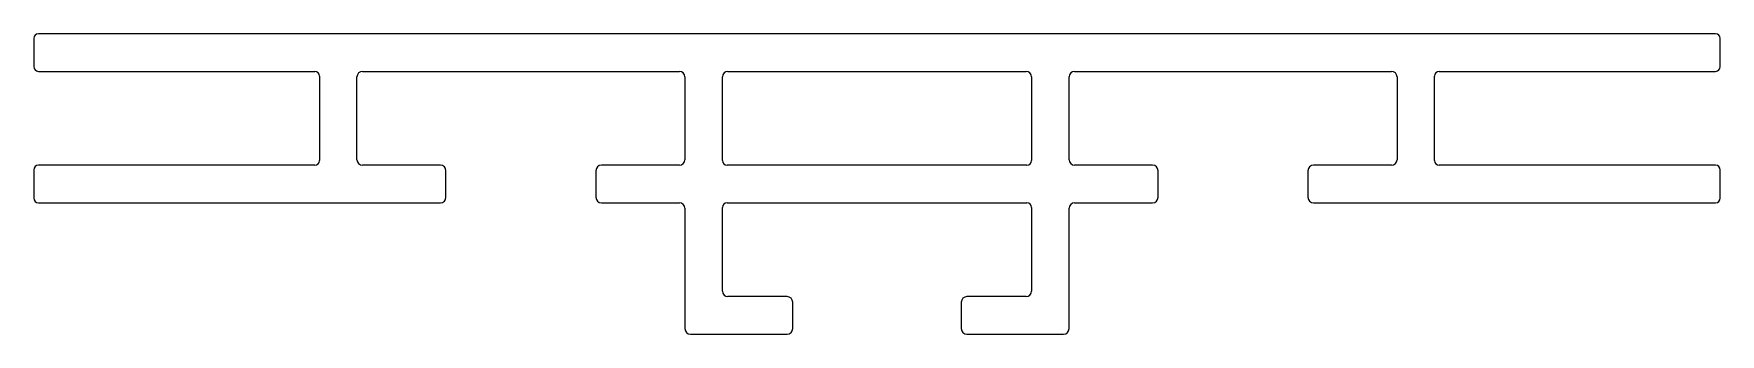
# Model space of a CAD drawing. Extents: x 1662.2 to 1752.2, y 1889.1 to 1905.1.
import ezdxf

# ---------------------------------------------------------------- set-up
doc = ezdxf.new("R2010")
doc.units = 0
doc.layers.get('0').update_dxf_attribs({"linetype": 'CONTINUOUS'})

msp = doc.modelspace()

# ---------------------------------------------------------------- linework, layer by layer
for p, q in [((1662.166, 1904.858), (1662.166, 1903.358)), ((1751.916, 1905.108), (1662.416, 1905.108)), ((1752.166, 1903.358), (1752.166, 1904.858)), ((1662.416, 1903.108), (1677.166, 1903.108)), ((1677.416, 1902.858), (1677.416, 1898.358)), ((1679.416, 1898.403), (1679.416, 1902.812)), ((1679.712, 1903.108), (1696.62, 1903.108)), ((1696.916, 1902.812), (1696.916, 1898.403)), ((1698.916, 1898.358), (1698.916, 1902.812)), ((1699.212, 1903.108), (1715.12, 1903.108)), ((1715.416, 1902.812), (1715.416, 1898.358)), ((1717.416, 1898.403), (1717.416, 1902.812)), ((1717.712, 1903.108), (1734.62, 1903.108)), ((1734.916, 1902.812), (1734.916, 1898.403)), ((1736.916, 1898.358), (1736.916, 1902.858)), ((1737.166, 1903.108), (1751.916, 1903.108)), ((1677.166, 1898.108), (1662.416, 1898.108)), ((1683.87, 1898.108), (1679.712, 1898.108)), ((1696.62, 1898.108), (1692.462, 1898.108)), ((1715.166, 1898.108), (1699.166, 1898.108)), ((1721.87, 1898.108), (1717.712, 1898.108)), ((1734.62, 1898.108), (1730.462, 1898.108)), ((1751.916, 1898.108), (1737.166, 1898.108)), ((1662.166, 1897.858), (1662.166, 1896.358)), ((1684.166, 1896.403), (1684.166, 1897.812)), ((1692.166, 1897.812), (1692.166, 1896.403)), ((1722.166, 1896.403), (1722.166, 1897.812)), ((1730.166, 1897.812), (1730.166, 1896.403)), ((1752.166, 1896.358), (1752.166, 1897.858)), ((1662.416, 1896.108), (1683.87, 1896.108)), ((1692.462, 1896.108), (1696.62, 1896.108)), ((1696.916, 1895.812), (1696.916, 1889.403)), ((1698.916, 1891.403), (1698.916, 1895.858)), ((1699.166, 1896.108), (1715.166, 1896.108)), ((1715.416, 1895.858), (1715.416, 1891.403)), ((1717.416, 1889.403), (1717.416, 1895.812)), ((1717.712, 1896.108), (1721.87, 1896.108)), ((1730.462, 1896.108), (1751.916, 1896.108)), ((1702.37, 1891.108), (1699.212, 1891.108)), ((1715.12, 1891.108), (1711.962, 1891.108)), ((1702.666, 1889.403), (1702.666, 1890.812)), ((1711.666, 1890.812), (1711.666, 1889.403)), ((1697.212, 1889.108), (1702.37, 1889.108)), ((1711.962, 1889.108), (1717.12, 1889.108))]:
    msp.add_line(p, q)
for centre, radius, start, end in [((1662.416, 1904.858), 0.25, 90, 180), ((1751.916, 1904.858), 0.25, 0, 90), ((1662.416, 1903.358), 0.25, 180, 270), ((1677.166, 1902.858), 0.25, 360, 90), ((1679.712, 1902.812), 0.296, 90, 180), ((1696.62, 1902.812), 0.296, 0, 90), ((1699.212, 1902.812), 0.296, 90, 180), ((1715.12, 1902.812), 0.296, 0, 90), ((1717.712, 1902.812), 0.296, 90, 180), ((1734.62, 1902.812), 0.296, 0, 90), ((1737.166, 1902.858), 0.25, 90, 180), ((1751.916, 1903.358), 0.25, 270, 0), ((1662.416, 1897.858), 0.25, 90, 180), ((1677.166, 1898.358), 0.25, 270, 0), ((1679.712, 1898.403), 0.296, 180, 270), ((1683.87, 1897.812), 0.296, 0, 90), ((1692.462, 1897.812), 0.296, 90, 180), ((1696.62, 1898.403), 0.296, 270, 0), ((1699.166, 1898.358), 0.25, 180, 270), ((1715.166, 1898.358), 0.25, 270, 0), ((1717.712, 1898.403), 0.296, 180, 270), ((1721.87, 1897.812), 0.296, 0, 90), ((1730.462, 1897.812), 0.296, 90, 180), ((1734.62, 1898.403), 0.296, 270, 0), ((1737.166, 1898.358), 0.25, 180, 270), ((1751.916, 1897.858), 0.25, 0, 90), ((1662.416, 1896.358), 0.25, 180, 270), ((1683.87, 1896.403), 0.296, 270, 0), ((1692.462, 1896.403), 0.296, 180, 270), ((1721.87, 1896.403), 0.296, 270, 0), ((1730.462, 1896.403), 0.296, 180, 270), ((1751.916, 1896.358), 0.25, 270, 360), ((1696.62, 1895.812), 0.296, 360, 90), ((1699.166, 1895.858), 0.25, 90, 180), ((1715.166, 1895.858), 0.25, 0, 90), ((1717.712, 1895.812), 0.296, 90, 180), ((1699.212, 1891.403), 0.296, 180, 270), ((1702.37, 1890.812), 0.296, 0, 90), ((1711.962, 1890.812), 0.296, 90, 180), ((1715.12, 1891.403), 0.296, 270, 0), ((1697.212, 1889.403), 0.296, 180, 270), ((1702.37, 1889.403), 0.296, 270, 0), ((1711.962, 1889.403), 0.296, 180, 270), ((1717.12, 1889.403), 0.296, 270, 0)]:
    msp.add_arc(centre, radius, start, end)

doc.saveas('drawing.dxf')
